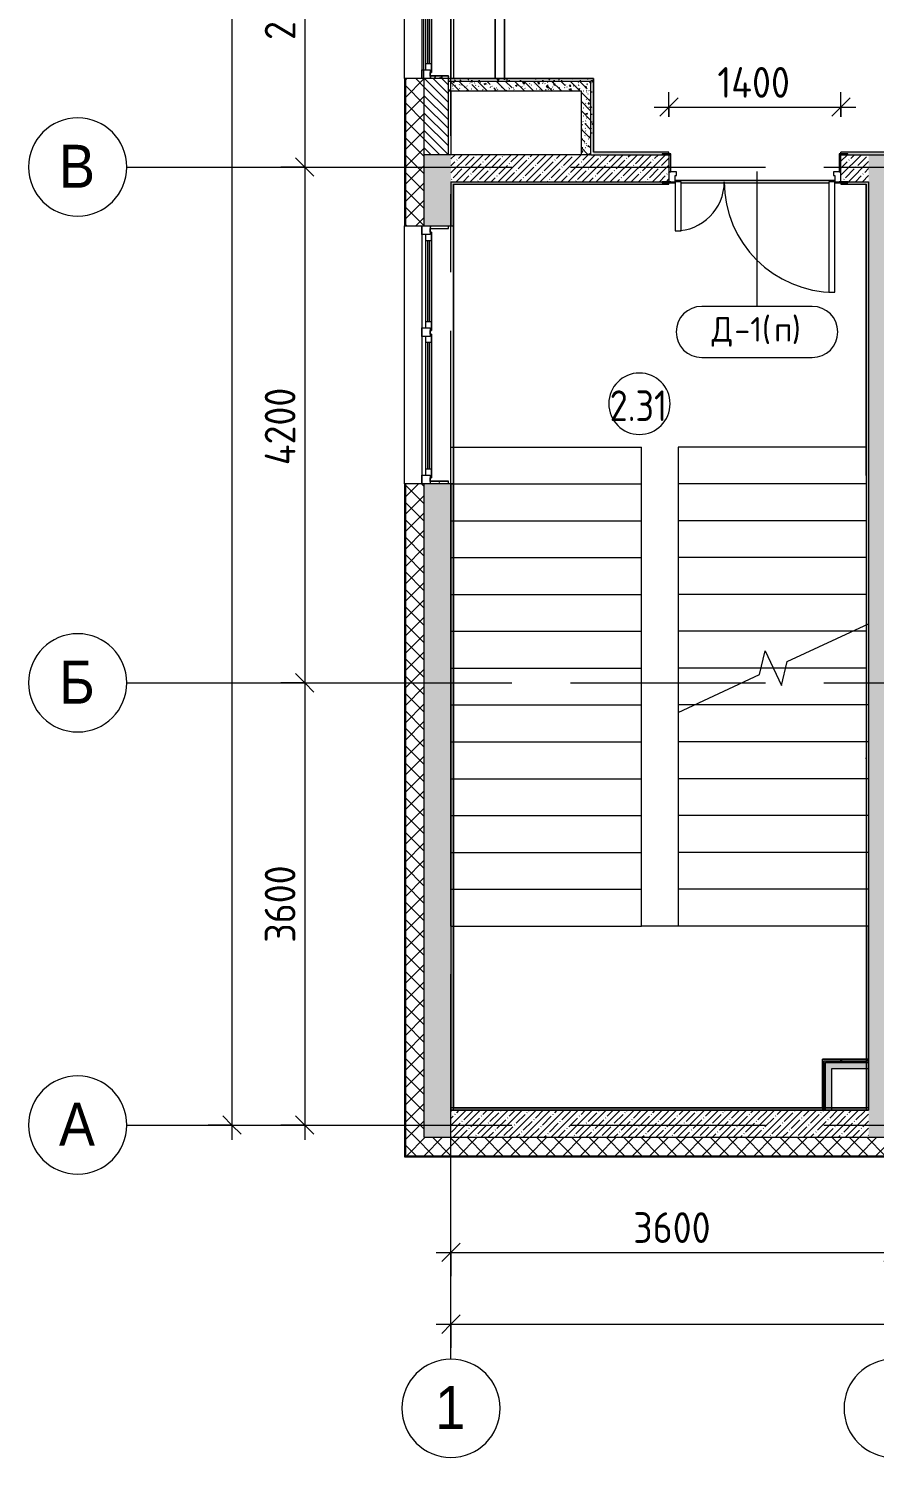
# Model space of a CAD drawing. Header units: millimetres. Extents: x -3456 to 185767, y -8553 to 29000.
# Drawn here: x -3328 to 3557, y -2706 to 8927 of the extents above; entities that cross this region are included whole.
import ezdxf

# ---------------------------------------------------------------- set-up
doc = ezdxf.new("R2010")
doc.units = ezdxf.units.MM
doc.linetypes.add('Осевая', pattern=[3175, 635, -476.25, 1587.5, -476.25])
for name, color, linetype, lineweight in [('A-ANNO-DIMS', 7, 'Continuous', 9), ('A-ANNO-DIMS-100', 7, 'Continuous', 9), ('A-AREA-IDEN', 7, 'Continuous', 9), ('A-DOOR-IDEN', 7, 'Continuous', 9), ('A-GLAZ', 7, 'Continuous', 9), ('A-GLAZ-1', 7, 'Continuous', 13), ('A-WALL', 7, 'Continuous', 9), ('I-WALL', 7, 'Continuous', 9), ('S-STRS-1', 7, 'Continuous', 9), ('S-STRS-MBND', 7, 'Continuous', 9), ('Ограждение', 7, 'Continuous', 9), ('Оси', 7, 'Continuous', 9), ('Оси-1', 7, 'Continuous', 20), ('Оси-2', 7, 'Осевая', 9), ('Поручни', 7, 'Continuous', 9)]:
    doc.layers.add(name, color=color, linetype=linetype, lineweight=lineweight)
for name, color, linetype, lineweight, true_color in [('A-DOOR-1', 1, 'Continuous', 9, 0xff0000), ('A-DOOR-2', 1, 'Continuous', 13, 0xff0000), ('A-DOOR-FRAM-1', 1, 'Continuous', 13, 0xff0000), ('A-WALL-1', 7, 'Continuous', 9, 0x3c3c3c), ('A-WALL-FNSH-1', 7, 'Continuous', 9, 0x3c3c3c)]:
    doc.layers.add(name, color=color, linetype=linetype, lineweight=lineweight, true_color=true_color)
doc.styles.add('Arial', font='arial.ttf', dxfattribs={"width": 0.9, "height": 350})
doc.styles.add('GOST Common', font='GOST_Common.ttf', dxfattribs={"height": 200})
doc.styles.add('GOST Common_1', font='GOST_Common.ttf', dxfattribs={"width": 0.9, "height": 250})
doc.styles.add('ISOCPEUR', font='isocpeur.ttf', dxfattribs={"width": 0.9, "height": 250})
doc.dimstyles.new('ISO-2_5_0_9К_БОЛЬШОЙ', dxfattribs={"dimscale": 304.8, "dimtxt": 248.995294, "dimasz": 0.492126, "dimexe": 0.393701, "dimexo": 0.984252, "dimgap": 0, "dimtad": 1, "dimdec": 0, "dimrnd": 10, "dimzin": 0, "dimdsep": 46, "dimtxsty": 'ISOCPEUR', "dimblk1": 'OBLIQUE', "dimblk2": 'OBLIQUE', "dimsah": 1, "dimcen": 0.09, "dimdle": 0.393701, "dimazin": 0, "dimtfac": 1, "dimtdec": 4, "dimtix": 1, "dimtmove": 0, "dimatfit": 3, "dimfxl": 1, "dimtvp": 1, "dimtolj": 1, "dimtzin": 0, "dimarcsym": 2})
doc.dimstyles.new('ISO-2_5_0_9К_БОЛЬШОЙ_1', dxfattribs={"dimscale": 304.8, "dimtxt": 248.995294, "dimasz": 0.492126, "dimexe": 0.393701, "dimexo": 0.984252, "dimgap": 0, "dimtad": 1, "dimdec": 0, "dimrnd": 10, "dimzin": 0, "dimdsep": 46, "dimtxsty": 'ISOCPEUR', "dimblk1": 'OBLIQUE', "dimblk2": 'OBLIQUE', "dimsah": 1, "dimcen": 0.09, "dimdle": 0.393701, "dimazin": 0, "dimtfac": 1, "dimtdec": 4, "dimtix": 1, "dimtmove": 2, "dimatfit": 3, "dimfxl": 1, "dimtvp": 1, "dimtolj": 1, "dimtzin": 0, "dimarcsym": 2})
pattern_1 = [(45, (0, 0), (-70.71068, 70.71068), []), (135, (0, 0), (-70.71068, -70.71068), [])]
pattern_2 = [(45, (0, 0), (-57.0246, 57.0246), []), (45, (57.025, 0), (-57.0246, 57.0246), [100.806, -20.161, 3.353, -16.808])]
pattern_3 = [(135, (0, 0), (-75.4342, -75.4342), [106.68, -17.78, 3.556, -17.78]), (135, (0, 75.39), (-75.4342, -75.4342), []), (50, (0, 0), (127.5292, -11.1576), [13.335, -146.685]), (355, (0, 0), (-24.6697, 133.74), [10.668, -117.348]), (100.451, (10.63, -0.93), (102.8597, 122.5818), [11.333, -124.663]), (46.184, (0, 35.56), (189.7552, -29.4304), [20.002, -220.027]), (96.636, (15.81, 33.1), (166.182, 173.1996), [17, -186.995]), (351.184, (0, 35.56), (166.184, 173.1976), [16.002, -176.022]), (21, (17.78, 26.67), (106.1303, -71.586), [13.335, -146.685]), (326, (17.78, 26.67), (43.2619, 128.9318), [10.668, -117.348]), (71.451, (26.62, 20.7), (149.392, 57.345), [11.333, -124.663]), (37.5, (0, 0), (2.16223, 59.18836), [3.353, -112.573, 3.353, -115.773, -117.793]), (37.5, (0, 0), (2.16223, 59.18836), [-235.052, 3.353, -114.44]), (7.5, (0, 0), (46.77386, 70.12615), [3.353, -64.567, 3.353, -109.906, -44.894]), (7.5, (0, 0), (46.77386, 70.12615), [-181.178, 3.353, -41.542]), (327.5, (-39.65, 0), (94.91367, -4.0101), [3.353, -41.097, 3.353, -135.331, -184.023]), (327.5, (-39.65, 0), (94.91367, -4.0101), [-183.134, 3.353, -180.67]), (317.5, (-57.43, 0), (103.6906, 17.7988), [3.353, -54.432, 3.353, -88.748, -130.683]), (317.5, (-57.43, 0), (103.6906, 17.7988), [-149.885, 3.353, -127.33])]
pattern_4 = [(0, (0, 0), (121.92, 30.48), [10.058, -81.382, 10.058, -81.382, -487.68]), (0, (0, 0), (121.92, 30.48), [-182.88, 10.058, -172.822, 10.058, -81.382, -213.36]), (0, (0, 0), (121.92, 30.48), [-457.2, 10.058, -50.902, 10.058, -142.342]), (120, (45.72, 15.24), (-87.356454, 90.345817), [10.058, -81.382, 10.058, -81.382, -487.68]), (120, (45.72, 15.24), (-87.356454, 90.345817), [-182.88, 10.058, -172.822, 10.058, -81.382, -213.36]), (120, (45.72, 15.24), (-87.356454, 90.345817), [-457.2, 10.058, -50.902, 10.058, -142.342]), (240, (60.96, 76.2), (-34.563546, -120.825817), [10.058, -81.382, 10.058, -81.382, -487.68]), (240, (60.96, 76.2), (-34.563546, -120.825817), [-182.88, 10.058, -172.822, 10.058, -81.382, -213.36]), (240, (60.96, 76.2), (-34.563546, -120.825817), [-457.2, 10.058, -50.902, 10.058, -142.342])]
pattern_5 = [(45, (0, 0), (-106.066, 106.066), []), (135, (0, 0), (-106.066, -106.066), [])]

# ---------------------------------------------------------------- blocks, each defined once
blk = doc.blocks.new('110_Дверь_СКБ_2Ст - Д-1 Лестничная клетка EIS60-24280000-План заполнения и маркировки дверных проемов 2 этажа в осях 1-12')
at = {"layer": 'A-DOOR-1'}
for centre, radius, start, end in [((-637.5, 110), 900, 0, 90), ((662.5, 110), 400, 90, 180)]:
    blk.add_arc(centre, radius, start, end, dxfattribs=at)
at = {"layer": 'A-DOOR-2'}
for p, q in [((-637.5, 1010), (-637.5, 110)), ((-587.5, 1010), (-637.5, 1010)), ((-587.5, 110), (-587.5, 1010)), ((662.5, 510), (612.5, 510)), ((612.5, 510), (612.5, 110)), ((662.5, 110), (662.5, 510)), ((-637.5, 110), (-587.5, 110)), ((612.5, 110), (662.5, 110))]:
    blk.add_line(p, q, dxfattribs=at)
at = {"layer": 'A-DOOR-FRAM-1'}
for p, q in [((-672.5, 118), (-742.5, 118)), ((-742.5, 118), (-742.5, 110)), ((-672.5, 110), (-672.5, 118)), ((767.5, 118), (697.5, 118)), ((697.5, 118), (697.5, 110)), ((767.5, 110), (767.5, 118)), ((-742.5, 110), (-672.5, 110)), ((-637.5, 110), (-687.5, 110)), ((-687.5, 110), (-687.5, 30)), ((-687.5, 30), (-627.5, 30)), ((-672.5, 30), (-687.5, 30)), ((-687.5, 30), (-687.5, -110)), ((-672.5, -110), (-672.5, 30)), ((-637.5, 60), (-637.5, 110)), ((-627.5, 60), (-637.5, 60)), ((-627.5, 30), (-627.5, 60)), ((662.5, 60), (652.5, 60)), ((652.5, 60), (652.5, 30)), ((652.5, 30), (712.5, 30)), ((662.5, 110), (662.5, 60)), ((712.5, 110), (662.5, 110)), ((697.5, 110), (767.5, 110)), ((712.5, 30), (697.5, 30)), ((697.5, 30), (697.5, -110)), ((712.5, 30), (712.5, 110)), ((712.5, -110), (712.5, 30)), ((-672.5, -110), (-742.5, -110)), ((-742.5, -110), (-742.5, -118)), ((-687.5, -110), (-672.5, -110)), ((-672.5, -118), (-672.5, -110)), ((697.5, -110), (712.5, -110)), ((767.5, -110), (697.5, -110)), ((697.5, -110), (697.5, -118)), ((767.5, -118), (767.5, -110)), ((-742.5, -118), (-672.5, -118)), ((697.5, -118), (767.5, -118))]:
    blk.add_line(p, q, dxfattribs=at)
blk = doc.blocks.new('120_Окно_СКБ_2Ст - 120_Окно_СКБ_2Ст 2100х2500 _мал створка справа_-22445857-План заполнения и маркировки дверных проемов 2 этажа в осях 1-12')
at = {"layer": 'A-GLAZ'}
for p, q in [((1050, -57), (-1050, -57)), ((-930, -107), (100, -107)), ((270, -107), (930, -107)), ((-1030, -127), (-1000, -127)), ((100, -117), (-930, -117)), ((170, -127), (200, -127)), ((930, -117), (270, -117)), ((1000, -127), (1030, -127))]:
    blk.add_line(p, q, dxfattribs=at)
at = {"layer": 'A-GLAZ-1'}
for p, q in [((-1050, -127), (-1050, -57)), ((-1050, -57), (-980, -57)), ((-980, -57), (-980, -127)), ((150, -87), (-980, -87)), ((-980, -87), (-980, -127)), ((-930, -137), (-930, -87)), ((100, -137), (100, -87)), ((150, -127), (150, -57)), ((150, -57), (220, -57)), ((150, -127), (150, -87)), ((220, -57), (220, -127)), ((980, -87), (220, -87)), ((220, -87), (220, -127)), ((270, -137), (270, -87)), ((930, -137), (930, -87)), ((980, -127), (980, -57)), ((980, -57), (1050, -57)), ((980, -127), (980, -87)), ((1050, -57), (1050, -127)), ((-980, -127), (-1050, -127)), ((-980, -127), (-1000, -127)), ((-1000, -127), (-1000, -137)), ((-1000, -137), (170, -137)), ((170, -137), (-1000, -137)), ((220, -127), (150, -127)), ((170, -127), (150, -127)), ((170, -137), (170, -127)), ((220, -127), (200, -127)), ((200, -127), (200, -137)), ((200, -137), (1000, -137)), ((1000, -137), (200, -137)), ((1050, -127), (980, -127)), ((1000, -127), (980, -127)), ((1000, -137), (1000, -127))]:
    blk.add_line(p, q, dxfattribs=at)
blk = doc.blocks.new('120_Окно_СКБ_2Ст - 120_Окно_СКБ_2Ст 2100х2400 _мал створка справа_-22446225-План заполнения и маркировки дверных проемов 2 этажа в осях 1-12')
at = {"layer": 'A-GLAZ'}
for p, q in [((1050, -57), (-1050, -57)), ((-930, -107), (100, -107)), ((270, -107), (930, -107)), ((-1030, -127), (-1000, -127)), ((100, -117), (-930, -117)), ((170, -127), (200, -127)), ((930, -117), (270, -117)), ((1000, -127), (1030, -127))]:
    blk.add_line(p, q, dxfattribs=at)
at = {"layer": 'A-GLAZ-1'}
for p, q in [((-1050, -127), (-1050, -57)), ((-1050, -57), (-980, -57)), ((-980, -57), (-980, -127)), ((150, -87), (-980, -87)), ((-980, -87), (-980, -127)), ((-930, -137), (-930, -87)), ((100, -137), (100, -87)), ((150, -127), (150, -57)), ((150, -57), (220, -57)), ((150, -127), (150, -87)), ((220, -57), (220, -127)), ((980, -87), (220, -87)), ((220, -87), (220, -127)), ((270, -137), (270, -87)), ((930, -137), (930, -87)), ((980, -127), (980, -57)), ((980, -57), (1050, -57)), ((980, -127), (980, -87)), ((1050, -57), (1050, -127)), ((-980, -127), (-1050, -127)), ((-980, -127), (-1000, -127)), ((-1000, -127), (-1000, -137)), ((-1000, -137), (170, -137)), ((170, -137), (-1000, -137)), ((220, -127), (150, -127)), ((170, -127), (150, -127)), ((170, -137), (170, -127)), ((220, -127), (200, -127)), ((200, -127), (200, -137)), ((200, -137), (1000, -137)), ((1000, -137), (200, -137)), ((1050, -127), (980, -127)), ((1000, -127), (980, -127)), ((1000, -137), (1000, -127))]:
    blk.add_line(p, q, dxfattribs=at)
blk = doc.blocks.new('Ограждение - Ограждение-32873537-План заполнения и маркировки дверных проемов 2 этажа в осях 1-12')
at = {"layer": 'Ограждение'}
h = blk.add_hatch(color=256, dxfattribs=at)
h.paths.add_polyline_path([(3235, 7680), (3235, 7690), (1935, 7690), (1935, 7680), (1985, 7680), (1985, 7670), (3185, 7670), (3185, 7680)])
h.paths.add_polyline_path([(3270, 7670), (3285, 7670), (3285, 7672), (3270, 7672), (3270, 7680), (3235, 7680), (3235, 7670)])
h.paths.add_polyline_path([(1900, 7670), (1935, 7670), (1935, 7680), (1900, 7680), (1900, 7672), (1885, 7672), (1885, 7670)])
at = {"layer": 'Поручни'}
for p, q in [((3235, 7690), (1935, 7690)), ((1885, 7670), (1935, 7670)), ((1985, 7670), (3185, 7670)), ((3235, 7670), (3285, 7670))]:
    blk.add_line(p, q, dxfattribs=at)
blk = doc.blocks.new('Зашивка приборов отопления42 - Зашивка приборов отопления-33374801-План заполнения и маркировки дверных проемов 2 этажа в осях 1-12')
at = {"layer": 'A-WALL'}
for p, q in [((37472, 23439), (35392, 23439)), ((35392, 23079), (37472, 23079)), ((37472, 23079), (35392, 23079)), ((35392, 23004), (37472, 23004))]:
    blk.add_line(p, q, dxfattribs=at)
blk = doc.blocks.new('Ось сетки - D8-29747960-План заполнения и маркировки дверных проемов 2 этажа в осях 1-12')
at = {"layer": 'Оси-1'}
for start, end in [(360, 180), (180, 360)]:
    blk.add_arc((0, 0), 4, start, end, dxfattribs=at)
blk = doc.blocks.new('DIMBLOCK1-План заполнения и маркировки дверных проемов 2 этажа в осях 1-12')
at = {"layer": 'A-ANNO-DIMS-100'}
for p, q in [((110, -1231), (110, -917)), ((3710, -1231), (3710, -917)), ((-10, -1037), (3710, -1037)), ((110, -1037), (110, -1231)), ((3710, -1037), (3710, -1231))]:
    blk.add_line(p, q, dxfattribs=at)
at = {"layer": 'A-ANNO-DIMS-100', "lineweight": 20}
for p, q in [((110, -1037), (35, -1112)), ((110, -1037), (185, -962)), ((3710, -1037), (3635, -1112)), ((3710, -1037), (3785, -962))]:
    blk.add_line(p, q, dxfattribs=at)
at = {"layer": 'A-ANNO-DIMS-100', "color": 0, "insert": (1594, -710), "char_height": 250, "width": 758.48, "attachment_point": 1, "line_spacing_factor": 1.149209, "style": 'ISOCPEUR'}
blk.add_mtext('3600', dxfattribs=at)
blk = doc.blocks.new('_Oblique')
at = {"color": 0, "linetype": 'ByBlock', "lineweight": -2}
blk.add_line((-0.5, -0.5), (0.5, 0.5), dxfattribs=at)
blk = doc.blocks.new('DIMBLOCK21-План заполнения и маркировки дверных проемов 2 этажа в осях 1-12')
at = {"layer": 'A-ANNO-DIMS-100'}
for p, q in [((-600, 10500), (-1200, 10500)), ((-1080, 10500), (-1080, 7800)), ((-1080, 10500), (-600, 10500)), ((-1274, 7800), (-960, 7800)), ((-1080, 7800), (-1274, 7800))]:
    blk.add_line(p, q, dxfattribs=at)
at = {"layer": 'A-ANNO-DIMS-100', "lineweight": 20}
for p, q in [((-1080, 10500), (-1155, 10575)), ((-1080, 10500), (-1005, 10425)), ((-1080, 7800), (-1155, 7875)), ((-1080, 7800), (-1005, 7725))]:
    blk.add_line(p, q, dxfattribs=at)
at = {"layer": 'A-ANNO-DIMS-100', "color": 0, "insert": (-1406, 8834), "char_height": 250, "width": 758.48, "attachment_point": 1, "rotation": 90, "line_spacing_factor": 1.149209, "style": 'ISOCPEUR'}
blk.add_mtext('2700', dxfattribs=at)
blk = doc.blocks.new('DIMBLOCK22-План заполнения и маркировки дверных проемов 2 этажа в осях 1-12')
at = {"layer": 'A-ANNO-DIMS-100'}
for p, q in [((-1274, 7800), (-960, 7800)), ((-1080, 7800), (-1274, 7800)), ((-1080, 7800), (-1080, 3600)), ((-1274, 3600), (-960, 3600)), ((-1080, 3600), (-1274, 3600))]:
    blk.add_line(p, q, dxfattribs=at)
at = {"layer": 'A-ANNO-DIMS-100', "lineweight": 20}
for p, q in [((-1080, 7800), (-1155, 7875)), ((-1080, 7800), (-1005, 7725)), ((-1080, 3600), (-1155, 3675)), ((-1080, 3600), (-1005, 3525))]:
    blk.add_line(p, q, dxfattribs=at)
at = {"layer": 'A-ANNO-DIMS-100', "color": 0, "insert": (-1406, 5372), "char_height": 250, "width": 787.21, "attachment_point": 1, "rotation": 90, "line_spacing_factor": 1.149209, "style": 'ISOCPEUR'}
blk.add_mtext('4200', dxfattribs=at)
blk = doc.blocks.new('DIMBLOCK23-План заполнения и маркировки дверных проемов 2 этажа в осях 1-12')
at = {"layer": 'A-ANNO-DIMS-100', "lineweight": 20}
for p, q in [((-1080, 3600), (-1155, 3675)), ((-1080, 3600), (-1005, 3525)), ((-1080, 0), (-1155, 75)), ((-1080, 0), (-1005, -75))]:
    blk.add_line(p, q, dxfattribs=at)
at = {"layer": 'A-ANNO-DIMS-100'}
for p, q in [((-1274, 3600), (-960, 3600)), ((-1080, 3600), (-1274, 3600)), ((-1080, 3600), (-1080, -120)), ((-1274, 0), (-960, 0)), ((-1080, 0), (-1274, 0))]:
    blk.add_line(p, q, dxfattribs=at)
at = {"layer": 'A-ANNO-DIMS-100', "color": 0, "insert": (-1406, 1484), "char_height": 250, "width": 758.48, "attachment_point": 1, "rotation": 90, "line_spacing_factor": 1.149209, "style": 'ISOCPEUR'}
blk.add_mtext('3600', dxfattribs=at)
blk = doc.blocks.new('DIMBLOCK24-План заполнения и маркировки дверных проемов 2 этажа в осях 1-12')
at = {"layer": 'A-ANNO-DIMS-100'}
for p, q in [((-1673, 27120), (-1673, -120)), ((-1867, 27000), (-1553, 27000)), ((-1673, 27000), (-1867, 27000)), ((-1867, 0), (-1553, 0)), ((-1673, 0), (-1867, 0))]:
    blk.add_line(p, q, dxfattribs=at)
at = {"layer": 'A-ANNO-DIMS-100', "lineweight": 20}
for p, q in [((-1673, 27000), (-1748, 27075)), ((-1673, 27000), (-1598, 26925)), ((-1673, 0), (-1748, 75)), ((-1673, 0), (-1598, -75))]:
    blk.add_line(p, q, dxfattribs=at)
at = {"layer": 'A-ANNO-DIMS-100', "color": 0, "insert": (-1999, 13572), "char_height": 250, "width": 948.1, "attachment_point": 1, "rotation": 90, "line_spacing_factor": 1.149209, "style": 'ISOCPEUR'}
blk.add_mtext('27000', dxfattribs=at)
blk = doc.blocks.new('DIMBLOCK25-План заполнения и маркировки дверных проемов 2 этажа в осях 1-12')
at = {"layer": 'A-ANNO-DIMS-100'}
for p, q in [((110, -1815), (110, -1501)), ((38310, -1815), (38310, -1501)), ((-10, -1621), (38430, -1621)), ((110, -1621), (110, -1815)), ((38310, -1621), (38310, -1815))]:
    blk.add_line(p, q, dxfattribs=at)
at = {"layer": 'A-ANNO-DIMS-100', "lineweight": 20}
for p, q in [((110, -1621), (35, -1696)), ((110, -1621), (185, -1546)), ((38310, -1621), (38235, -1696)), ((38310, -1621), (38385, -1546))]:
    blk.add_line(p, q, dxfattribs=at)
at = {"layer": 'A-ANNO-DIMS-100', "color": 0, "insert": (18815, -1295), "char_height": 250, "width": 948.1, "attachment_point": 1, "line_spacing_factor": 1.149209, "style": 'ISOCPEUR'}
blk.add_mtext('38200', dxfattribs=at)
blk = doc.blocks.new('М_двери - Типоразмер_рамка-25223575-План заполнения и маркировки дверных проемов 2 этажа в осях 1-12')
at = {"layer": 'A-DOOR-IDEN'}
for p, q in [((4.5, 2.08), (-4.5, 2.08)), ((-4.5, -2.08), (4.5, -2.08))]:
    blk.add_line(p, q, dxfattribs=at)
for centre, start, end in [((-4.5, 0), 90, 270), ((4.5, 0), 270, 90)]:
    blk.add_arc(centre, 2.08, start, end, dxfattribs=at)
blk = doc.blocks.new('DIMBLOCK26-План заполнения и маркировки дверных проемов 2 этажа в осях 1-12')
at = {"layer": 'A-ANNO-DIMS-100'}
for p, q in [((1885, 8208), (1885, 8408)), ((3285, 8208), (3285, 8408)), ((1765, 8288), (3405, 8288)), ((1885, 8288), (1885, 8208)), ((3285, 8288), (3285, 8208))]:
    blk.add_line(p, q, dxfattribs=at)
at = {"layer": 'A-ANNO-DIMS-100', "lineweight": 20}
for p, q in [((1885, 8288), (1810, 8213)), ((1885, 8288), (1960, 8363)), ((3285, 8288), (3210, 8213)), ((3285, 8288), (3360, 8363))]:
    blk.add_line(p, q, dxfattribs=at)
at = {"layer": 'A-ANNO-DIMS-100', "color": 0, "insert": (2279, 8614), "char_height": 250, "width": 735.49, "attachment_point": 1, "line_spacing_factor": 1.149209, "style": 'ISOCPEUR'}
blk.add_mtext('1400', dxfattribs=at)
blk = doc.blocks.new('Марка_Помещения - Номер-25198446-План заполнения и маркировки дверных проемов 2 этажа в осях 1-12')
at = {"layer": 'A-AREA-IDEN'}
for start, end in [(360, 180), (180, 360)]:
    blk.add_arc((0, 0), 2.5, start, end, dxfattribs=at)

msp = doc.modelspace()

# ---------------------------------------------------------------- hatches: boundary and pattern name
at = {"layer": 'A-WALL'}
h = msp.add_hatch(dxfattribs=at)
h.set_pattern_fill('FP_14', color=256, style=0, pattern_type=2)
h.set_pattern_definition(pattern_1)
h.paths.add_polyline_path([(-110, -100), (-110, 5220), (-260, 5220), (-260, -100)])
h.paths.add_polyline_path([(-260, 7320), (-110, 7320), (-110, 8520), (-260, 8520), (-260, 7511.3)])
h.paths.add_polyline_path([(-260, 10620), (-110, 10620), (-110, 11520), (-260, 11520), (-260, 10650.5)])
h.paths.add_polyline_path([(-110, 13120), (-110, 15350), (-260, 15350), (-260, 13120)])
h = msp.add_hatch(dxfattribs=at)
h.set_pattern_fill('FP_18', color=256, style=0, pattern_type=2)
h.set_pattern_definition([(135, (0, 0), (-35.35534, -35.35534), [])])
h.paths.add_polyline_path([(90, 7900), (90, 8520), (-110, 8520), (-110, 7900)])
h.paths.add_polyline_path([(-110, 10620), (90, 10620), (90, 10900), (-110, 10900), (-110, 10650.5)])
h.paths.add_polyline_path([(-52.9, 11400), (90, 11400), (90, 11520), (-110, 11520), (-110, 11400)])
h.paths.add_polyline_path([(90, 13120), (90, 14700), (-110, 14700), (-110, 13120)])
h = msp.add_hatch(dxfattribs=at)
h.set_pattern_fill('FP_14', color=256, style=0, pattern_type=2)
h.set_pattern_definition(pattern_1)
h.paths.add_polyline_path([(33610, -250), (33870, -250), (33870, -100), (33010, -100), (33010, -250)])
h.paths.add_polyline_path([(38607.7, -250), (38607.7, -100), (37990, -100), (37990, -250), (38540, -250)])
h.paths.add_polyline_path([(34770, -250), (35890, -250), (35890, -100), (34770, -100)])
h.paths.add_polyline_path([(26160, -250), (26409.7, -250), (26409.7, -100), (24810, -100), (24810, -250), (25611, -250)])
h.paths.add_polyline_path([(21610, -250), (22710, -250), (22710, -100), (21610, -100)])
h.paths.add_polyline_path([(18160, -250), (18810, -250), (18810, -100), (18160, -100)])
h.paths.add_polyline_path([(11660, -250), (13010, -250), (13010, -100), (11660, -100)])
h.paths.add_polyline_path([(16110, -250), (17260, -250), (17260, -100), (16110, -100)])
h.paths.add_polyline_path([(29809.7, -250), (30910, -250), (30910, -100), (29209.7, -100), (29209.7, -250), (29627.3, -250)])
h.paths.add_polyline_path([(6868.2, -250), (8560, -250), (8560, -100), (4630, -100), (4630, -250)])
h.paths.add_polyline_path([(-260, -250), (3730, -250), (3730, -100), (-260, -100)])
at = {"layer": 'I-WALL'}
h = msp.add_hatch(dxfattribs=at)
h.set_pattern_fill('FP_89', color=256, style=0, pattern_type=2)
h.set_pattern_definition(pattern_4)
h.paths.add_polyline_path([(-58, 8520), (90, 8520), (90, 8540), (-58, 8540)])
h = msp.add_hatch(dxfattribs=at)
h.set_pattern_fill('FP_89', color=256, style=0, pattern_type=2)
h.set_pattern_definition(pattern_4)
h.paths.add_polyline_path([(90, 8500), (130, 8500), (130, 8520), (90, 8520)])
h = msp.add_hatch(dxfattribs=at)
h.set_pattern_fill('FP_42', color=256, style=0, pattern_type=2)
h.set_pattern_definition(pattern_3)
h.paths.add_polyline_path([(1250, 8420), (1250, 8500), (90, 8500), (90, 8420), (1170, 8420)])
h = msp.add_hatch(dxfattribs=at)
h.set_pattern_fill('FP_89', color=256, style=0, pattern_type=2)
h.set_pattern_definition(pattern_4)
h.paths.add_polyline_path([(1270, 8500), (1270, 8520), (130, 8520), (130, 8500), (1250, 8500)])
h = msp.add_hatch(dxfattribs=at)
h.set_pattern_fill('FP_89', color=256, style=0, pattern_type=2)
h.set_pattern_definition(pattern_4)
h.paths.add_polyline_path([(1270, 7900), (1270, 8500), (1250, 8500), (1250, 7900)])
h = msp.add_hatch(dxfattribs=at)
h.set_pattern_fill('FP_42', color=256, style=0, pattern_type=2)
h.set_pattern_definition(pattern_3)
h.paths.add_polyline_path([(1170, 7900), (1250, 7900), (1250, 8420), (1170, 8420)])
h = msp.add_hatch(dxfattribs=at)
h.set_pattern_fill('FP_89', color=256, style=0, pattern_type=2)
h.set_pattern_definition(pattern_4)
h.paths.add_polyline_path([(18560, 7900), (20010, 7900), (20010, 7920), (14999.9, 7920), (14999.9, 7900), (17578.4, 7900)])
h.paths.add_polyline_path([(12223.3, 7900), (13559.9, 7900), (13559.9, 7920), (11520, 7920), (11520, 7900), (12160, 7900)])
h.paths.add_polyline_path([(6530, 7900), (10621, 7900), (10621, 7920), (6530, 7920)])
h.paths.add_polyline_path([(4030, 7900), (4030, 7920), (3285, 7920), (3285, 7908), (3340, 7908), (3340, 7900), (3730, 7900)])
h.paths.add_polyline_path([(1513.1, 7900), (1830, 7900), (1830, 7908), (1885, 7908), (1885, 7920), (1270, 7920), (1270, 7900)])
h = msp.add_hatch(dxfattribs=at)
h.set_pattern_fill('FP_17', color=256, style=0, pattern_type=2)
h.set_pattern_definition(pattern_2)
h.paths.add_polyline_path([(-110, -100), (110, -100), (110, 5220), (-110, 5220), (-110, 4372.1)])
h.paths.add_polyline_path([(110, 7320), (110, 7900), (-110, 7900), (-110, 7320)])
h = msp.add_hatch(dxfattribs=at)
h.set_pattern_fill('FP_17', color=256, style=0, pattern_type=2)
h.set_pattern_definition(pattern_2)
h.paths.add_polyline_path([(3340, 7680), (3510, 7680), (3510, 7900), (3285, 7900), (3285, 7680)])
h.paths.add_polyline_path([(1885, 7680), (1885, 7900), (110, 7900), (110, 7680), (1830, 7680)])
h = msp.add_hatch(dxfattribs=at)
h.set_pattern_fill('FP_17', color=256, style=0, pattern_type=2)
h.set_pattern_definition(pattern_2)
h.paths.add_polyline_path([(3521.3, -100), (3730, -100), (3730, 7900), (3510, 7900), (3510, -100)])
h = msp.add_hatch(dxfattribs=at)
h.set_pattern_fill('FP_89', color=256, style=0, pattern_type=2)
h.set_pattern_definition(pattern_4)
h.paths.add_polyline_path([(3490, 7660), (3510, 7660), (3510, 7680), (3340, 7680), (3340, 7672), (3285, 7672), (3285, 7660), (3357.5, 7660)])
h.paths.add_polyline_path([(130, 7660), (1885, 7660), (1885, 7672), (1830, 7672), (1830, 7680), (110, 7680), (110, 7660)])
h = msp.add_hatch(dxfattribs=at)
h.set_pattern_fill('FP_89', color=256, style=0, pattern_type=2)
h.set_pattern_definition(pattern_4)
h.paths.add_polyline_path([(130, 120), (130, 5220), (110, 5220), (110, 120)])
h.paths.add_polyline_path([(130, 7320), (130, 7660), (110, 7660), (110, 7320)])
h = msp.add_hatch(dxfattribs=at)
h.set_pattern_fill('FP_89', color=256, style=0, pattern_type=2)
h.set_pattern_definition(pattern_4)
h.paths.add_polyline_path([(3490, 120), (3510, 120), (3510, 7660), (3490, 7659), (3490, 140)])
h = msp.add_hatch(dxfattribs=at)
h.set_pattern_fill('FP_89', color=256, style=0, pattern_type=2)
h.set_pattern_definition(pattern_4)
h.paths.add_polyline_path([(-58, 7300), (90, 7300), (90, 7320), (-58, 7320)])
h = msp.add_hatch(dxfattribs=at)
h.set_pattern_fill('FP_89', color=256, style=0, pattern_type=2)
h.set_pattern_definition(pattern_4)
h.paths.add_polyline_path([(-58, 5220), (90, 5220), (90, 5240), (-58, 5240)])
h = msp.add_hatch(dxfattribs=at)
h.set_pattern_fill('FP_90', color=256, style=0, pattern_type=2)
h.set_pattern_definition(pattern_5)
h.paths.add_polyline_path([(3135, 522.5), (3510, 522.5), (3510, 535), (3135, 535)])
h = msp.add_hatch(dxfattribs=at)
h.set_pattern_fill('FP_90', color=256, style=0, pattern_type=2)
h.set_pattern_definition(pattern_5)
h.paths.add_polyline_path([(3147.5, 120), (3147.5, 522.5), (3135, 522.5), (3135, 120)])
h = msp.add_hatch(dxfattribs=at)
h.set_pattern_fill('FP_90', color=256, style=0, pattern_type=2)
h.set_pattern_definition(pattern_5)
h.paths.add_polyline_path([(3160, 510), (3510, 510), (3510, 522.5), (3147.5, 522.5), (3147.5, 510)])
h = msp.add_hatch(dxfattribs=at)
h.set_pattern_fill('FP_90', color=256, style=0, pattern_type=2)
h.set_pattern_definition(pattern_5)
h.paths.add_polyline_path([(3147.5, 120), (3160, 120), (3160, 510), (3147.5, 510), (3147.5, 186.4)])
for points in [[(3210, 460), (3510, 460), (3510, 510), (3160, 510), (3160, 460)], [(3160, 120), (3210, 120), (3210, 460), (3160, 460), (3160, 186.4)]]:
    msp.add_hatch(color=256, dxfattribs=at).paths.add_polyline_path(points)
h = msp.add_hatch(dxfattribs=at)
h.set_pattern_fill('FP_89', color=256, style=0, pattern_type=2)
h.set_pattern_definition(pattern_4)
h.paths.add_polyline_path([(3490, 120), (3510, 120), (3510, 140), (110, 140), (110, 120), (2851.9, 120)])
h = msp.add_hatch(dxfattribs=at)
h.set_pattern_fill('FP_17', color=256, style=0, pattern_type=2)
h.set_pattern_definition(pattern_2)
h.paths.add_polyline_path([(110, -100), (3510, -100), (3510, 120), (110, 120)])

# ---------------------------------------------------------------- linework, layer by layer
at = {"layer": 'A-DOOR-IDEN'}
msp.add_line((2601.4, 7764.4), (2601.4, 6665.2), dxfattribs=at)
at = {"layer": 'A-WALL'}
for p, q in [((-268, 8520), (-268, 10620)), ((-263, 8520), (-263, 7320)), ((-260, 8520), (-260, 7320)), ((-110, 8520), (-110, 7320)), ((90, 8500), (1250, 8500)), ((1270, 8520), (1270, 7920)), ((110, 7900), (-110, 7900)), ((1250, 7900), (1830, 7900)), ((3340, 7900), (3510, 7900)), ((110, 7680), (1830, 7680)), ((110, 7680), (110, 7320)), ((3340, 7680), (3510, 7680)), ((3510, 7680), (3510, 120)), ((130, 7660), (1885, 7660)), ((130, 7320), (130, 7660)), ((130, 7659), (130, 7320)), ((131, 7659), (130, 7659)), ((3285, 7660), (3490, 7660)), ((3490, 7659), (3489, 7659)), ((-268, 5220), (-268, 7320)), ((-263, 5220), (-263, -253)), ((-260, 5220), (-260, -250)), ((-110, 5220), (-110, -100)), ((110, 5220), (110, 120)), ((3147.5, 522.5), (3510, 522.5)), ((3147.5, 120), (3147.5, 522.5)), ((3160, 120), (3160, 510)), ((3484.5, 510), (3510, 510)), ((2881, 140), (110, 140)), ((3510, 120), (110, 120)), ((110, 120), (3510, 120)), ((131, 141), (131, 140)), ((131, 140), (3135, 140)), ((3510, 120), (3510, 120)), ((-263, -253), (3730, -253)), ((-260, -250), (3730, -250))]:
    msp.add_line(p, q, dxfattribs=at)
at = {"layer": 'A-WALL-1'}
for p, q in [((130, 8520), (-260, 8520)), ((90, 8540), (-58, 8540)), ((-58, 8540), (-58, 8520)), ((90, 7900), (90, 8540)), ((546.5, 8520), (545.5, 8520)), ((1250, 7900), (1250, 8500)), ((90, 8420), (1170, 8420)), ((1170, 8420), (1170, 7900)), ((1885, 7920), (1270, 7920)), ((1885, 7908), (1885, 7920)), ((4030, 7920), (3285, 7920)), ((3285, 7908), (3285, 7920)), ((1250, 7900), (110, 7900)), ((3510, 7900), (4030, 7900)), ((1885, 7660), (1885, 7672)), ((3285, 7672), (3285, 7660)), ((3490, 7660), (3490, 120)), ((-260, 7320), (130, 7320)), ((-58, 7320), (-58, 7300)), ((-58, 7300), (90, 7300)), ((90, 7300), (90, 7320)), ((90, 5240), (-58, 5240)), ((-58, 5240), (-58, 5220)), ((90, 5220), (90, 5240)), ((130, 5220), (-260, 5220)), ((130, 120), (130, 5220)), ((3510, 535), (3490, 535)), ((3210, 460), (3510, 460)), ((3210, 120), (3210, 460)), ((3135, 140), (3135, 120)), ((3510, 140), (3490, 140)), ((-110, -100), (3730, -100))]:
    msp.add_line(p, q, dxfattribs=at)
at = {"layer": 'A-WALL-FNSH-1'}
for p, q in [((-260, 8520), (-268, 8520)), ((-268, 8520), (-268, 7320)), ((90, 8541), (-58, 8541)), ((-58, 8541), (-58, 8540)), ((90, 8540), (90, 8541)), ((1271, 8521), (90, 8521)), ((90, 8520), (545.5, 8520)), ((545.5, 8520), (545.5, 8510)), ((545.5, 8510), (546.5, 8510)), ((546.5, 8510), (546.5, 8520)), ((546.5, 8520), (1270, 8520)), ((1271, 7921), (1271, 8521)), ((1885, 7921), (1271, 7921)), ((1885, 7920), (1885, 7921)), ((4030, 7921), (3285, 7921)), ((3285, 7921), (3285, 7920)), ((131, 7659), (1885, 7659)), ((1885, 7659), (1885, 7660)), ((3285, 7660), (3285, 7659)), ((3285, 7659), (3489, 7659)), ((-268, 7320), (-260, 7320)), ((-58, 7300), (-58, 7299)), ((-58, 7299), (90, 7299)), ((90, 7299), (90, 7300)), ((130, 7320), (131, 7320)), ((90, 5241), (-58, 5241)), ((-58, 5241), (-58, 5240)), ((90, 5240), (90, 5241)), ((3490, 5287), (3489, 5287)), ((3489, 5287), (3489, 2990)), ((3489, 5284.7), (3490, 5284.7)), ((-260, 5220), (-268, 5220)), ((-268, 5220), (-268, -258)), ((130, 5220), (130, 140)), ((131, 5220), (130, 5220)), ((131, 141), (131, 3689.6)), ((3489, 2990), (3490, 2990)), ((3490, 2981.2), (3489, 2981.2)), ((3489, 2981.2), (3489, 535)), ((3134, 536), (3134, 140)), ((3490, 536), (3134, 536)), ((3135, 140), (3135, 535)), ((3135, 535), (3490, 535)), ((3484.5, 511), (3160, 511)), ((3160, 511), (3160, 510)), ((3160, 510), (3484.5, 510)), ((3484.5, 510), (3484.5, 511)), ((3135, 141), (131, 141)), ((2881, 141), (2881, 140)), ((3490, 141), (2881, 141)), ((2881, 140), (3490, 140)), ((-268, -258), (3730, -258))]:
    msp.add_line(p, q, dxfattribs=at)
at = {"layer": 'I-WALL'}
for p, q in [((-110, 8520), (-110, 10620)), ((110, 10600), (110, 8520)), ((130, 10600), (130, 8520)), ((545.5, 8520), (545.5, 10600)), ((546.5, 10620), (546.5, 8520)), ((110, 8420), (110, 7900)), ((131, 7659), (131, 3689.6)), ((3489, 5287), (3489, 7659)), ((130, 7320), (130, 5220)), ((130, 5220), (130, 7320)), ((3489, 6020), (3490, 6020)), ((131, 5281.3), (130, 5281.3)), ((3489, 2981.2), (3489, 2990))]:
    msp.add_line(p, q, dxfattribs=at)
at = {"layer": 'S-STRS-1'}
for p, q in [((130, 5520), (1660, 5520)), ((1660, 5220), (1660, 5520)), ((3490, 5520), (1960, 5520)), ((1960, 5520), (1960, 5220)), ((3490, 5520), (1960, 5520)), ((130, 5220), (1660, 5220)), ((130, 5220), (1660, 5220)), ((1660, 4920), (1660, 5220)), ((1960, 5220), (1960, 4920)), ((3490, 5220), (1960, 5220)), ((3490, 5220), (1960, 5220)), ((130, 4920), (1660, 4920)), ((130, 4920), (1660, 4920)), ((1660, 4620), (1660, 4920)), ((1960, 4920), (1960, 4620)), ((3490, 4920), (1960, 4920)), ((3490, 4920), (1960, 4920)), ((130, 4620), (1660, 4620)), ((130, 4620), (1660, 4620)), ((1660, 4320), (1660, 4620)), ((1960, 4620), (1960, 4320)), ((3490, 4620), (1960, 4620)), ((3490, 4620), (1960, 4620)), ((130, 4320), (1660, 4320)), ((130, 4320), (1660, 4320)), ((1660, 4020), (1660, 4320)), ((1960, 4320), (1960, 4020)), ((3490, 4320), (1960, 4320)), ((3490, 4320), (1960, 4320)), ((130, 4020), (1660, 4020)), ((130, 4020), (1660, 4020)), ((1660, 3720), (1660, 4020)), ((1960, 4020), (1960, 3720)), ((3378.4, 4020), (1960, 4020)), ((3378.4, 4020), (1960, 4020)), ((3490, 4020), (3378.4, 4020)), ((3490, 4020), (3378.4, 4020)), ((130, 3720), (1660, 3720)), ((130, 3720), (1660, 3720)), ((1660, 3420), (1660, 3720)), ((1960, 3720), (1960, 3420)), ((2634.6, 3720), (1960, 3720)), ((2634.6, 3720), (1960, 3720)), ((2735, 3720), (2634.6, 3720)), ((2735, 3720), (2634.6, 3720)), ((2835.4, 3720), (2735, 3720)), ((2835.4, 3720), (2735, 3720)), ((3490, 3720), (2835.4, 3720)), ((3490, 3720), (2835.4, 3720)), ((130, 3420), (1660, 3420)), ((130, 3420), (1660, 3420)), ((1660, 3120), (1660, 3420)), ((1960, 3420), (1960, 3358.6)), ((2091.6, 3420), (1960, 3420)), ((2091.6, 3420), (1960, 3420)), ((3490, 3420), (2091.6, 3420)), ((3490, 3420), (2091.6, 3420)), ((1960, 3358.6), (1960, 3120)), ((130, 3120), (1660, 3120)), ((130, 3120), (1660, 3120)), ((1660, 2820), (1660, 3120)), ((1960, 3120), (1960, 2820)), ((3490, 3120), (1960, 3120)), ((3490, 3120), (1960, 3120)), ((130, 2820), (1660, 2820)), ((130, 2820), (1660, 2820)), ((1660, 2520), (1660, 2820)), ((1960, 2820), (1960, 2520)), ((3490, 2820), (1960, 2820)), ((3490, 2820), (1960, 2820)), ((130, 2520), (1660, 2520)), ((130, 2520), (1660, 2520)), ((1660, 2220), (1660, 2520)), ((1960, 2520), (1960, 2220)), ((3490, 2520), (1960, 2520)), ((3490, 2520), (1960, 2520)), ((130, 2220), (1660, 2220)), ((130, 2220), (1660, 2220)), ((1660, 1920), (1660, 2220)), ((1960, 2220), (1960, 1920)), ((3490, 2220), (1960, 2220)), ((3490, 2220), (1960, 2220)), ((130, 1920), (1660, 1920)), ((130, 1920), (1660, 1920)), ((1660, 1620), (1660, 1920)), ((1960, 1920), (1960, 1620)), ((3490, 1920), (1960, 1920)), ((3490, 1920), (1960, 1920)), ((130, 1620), (1660, 1620)), ((130, 1620), (1660, 1620)), ((1960, 1620), (1660, 1620)), ((3490, 1620), (1960, 1620)), ((3490, 1620), (1960, 1620))]:
    msp.add_line(p, q, dxfattribs=at)
at = {"layer": 'S-STRS-MBND'}
for p, q in [((110, 5520), (1660, 5520)), ((110, 1620), (110, 5520)), ((1660, 1620), (1660, 5520)), ((110, 5220), (1660, 5220)), ((110, 5220), (1660, 5220)), ((110, 4920), (1660, 4920)), ((110, 4920), (1660, 4920)), ((110, 4620), (1660, 4620)), ((110, 4620), (1660, 4620)), ((110, 4320), (1660, 4320)), ((110, 4320), (1660, 4320)), ((2848.3, 3772.8), (3510, 4081.4)), ((110, 4020), (1660, 4020)), ((110, 4020), (1660, 4020)), ((3490, 4020), (3378.4, 4020)), ((3490, 4020), (3378.4, 4020)), ((2621.7, 3667.2), (2669, 3861.6)), ((2669, 3861.6), (2801, 3578.4)), ((2801, 3578.4), (2848.3, 3772.8)), ((110, 3720), (1660, 3720)), ((110, 3720), (1660, 3720)), ((1960, 3358.6), (2621.7, 3667.2)), ((2735, 3720), (2634.6, 3720)), ((2735, 3720), (2634.6, 3720)), ((3490, 3720), (2835.4, 3720)), ((3490, 3720), (2835.4, 3720)), ((110, 3420), (1660, 3420)), ((110, 3420), (1660, 3420)), ((3510, 3420), (2091.6, 3420)), ((3510, 3420), (2091.6, 3420)), ((3510, 3420), (3510, 1620)), ((1960, 3358.6), (1960, 1620)), ((110, 3120), (1660, 3120)), ((110, 3120), (1660, 3120)), ((3510, 3120), (1960, 3120)), ((3510, 3120), (1960, 3120)), ((110, 2820), (1660, 2820)), ((110, 2820), (1660, 2820)), ((3510, 2820), (1960, 2820)), ((3510, 2820), (1960, 2820)), ((110, 2520), (1660, 2520)), ((110, 2520), (1660, 2520)), ((3510, 2520), (1960, 2520)), ((3510, 2520), (1960, 2520)), ((110, 2220), (1660, 2220)), ((110, 2220), (1660, 2220)), ((3510, 2220), (1960, 2220)), ((3510, 2220), (1960, 2220)), ((110, 1920), (1660, 1920)), ((110, 1920), (1660, 1920)), ((3510, 1920), (1960, 1920)), ((3510, 1920), (1960, 1920)), ((110, 1620), (110, 120)), ((110, 1620), (1660, 1620)), ((110, 1620), (1660, 1620)), ((1960, 1620), (1660, 1620)), ((3510, 1620), (1960, 1620)), ((3510, 1620), (1960, 1620)), ((3510, 120), (3510, 1620)), ((110, 120), (3510, 120))]:
    msp.add_line(p, q, dxfattribs=at)
at = {"layer": 'Оси'}
for p, q in [((-2528.5, 7800), (-28.5, 7800)), ((-2528.5, 3600), (-28.5, 3600)), ((110, -1906.3), (110, 593.7)), ((-2528.5, 0), (-28.5, 0))]:
    msp.add_line(p, q, dxfattribs=at)
at = {"layer": 'Оси-2'}
for p, q in [((110, 593.7), (110, 12880)), ((-28.5, 7800), (36281, 7800)), ((-28.5, 3600), (36281, 3600)), ((-28.5, 0), (36281, 0))]:
    msp.add_line(p, q, dxfattribs=at)

# ---------------------------------------------------------------- block references
at = {"layer": 'A-AREA-IDEN', "xscale": 99.99999999999993, "yscale": 99.99999999999993, "zscale": 99.99999999999993}
msp.add_blockref('Марка_Помещения - Номер-25198446-План заполнения и маркировки дверных проемов 2 этажа в осях 1-12', (1644.3, 5872.8), dxfattribs=at)
at = {"layer": 'A-DOOR-1', "rotation": 180}
msp.add_blockref('110_Дверь_СКБ_2Ст - Д-1 Лестничная клетка EIS60-24280000-План заполнения и маркировки дверных проемов 2 этажа в осях 1-12', (2597.5, 7790), dxfattribs=at)
at = {"layer": 'A-DOOR-IDEN', "xscale": 99.99999999999993, "yscale": 99.99999999999993, "zscale": 99.99999999999993}
msp.add_blockref('М_двери - Типоразмер_рамка-25223575-План заполнения и маркировки дверных проемов 2 этажа в осях 1-12', (2601.4, 6457.2), dxfattribs=at)
at = {"layer": 'A-GLAZ', "rotation": 89.99999999999993}
for name, p in [('120_Окно_СКБ_2Ст - 120_Окно_СКБ_2Ст 2100х2500 _мал створка справа_-22445857-План заполнения и маркировки дверных проемов 2 этажа в осях 1-12', (-185, 9570)), ('120_Окно_СКБ_2Ст - 120_Окно_СКБ_2Ст 2100х2400 _мал створка справа_-22446225-План заполнения и маркировки дверных проемов 2 этажа в осях 1-12', (-185, 6270))]:
    msp.add_blockref(name, p, dxfattribs=at)
at = {"layer": 'A-WALL', "rotation": 90.0000000000001}
msp.add_blockref('Зашивка приборов отопления42 - Зашивка приборов отопления-33374801-План заполнения и маркировки дверных проемов 2 этажа в осях 1-12', (23549, -26871.9), dxfattribs=at)
at = {"layer": 'Оси-1', "xscale": 99.99999999999993, "yscale": 99.99999999999993, "zscale": 99.99999999999993, "rotation": 269.9999999999994}
for p in [(-2928.5, 7800), (-2928.5, 3600), (-2928.5, 0)]:
    msp.add_blockref('Ось сетки - D8-29747960-План заполнения и маркировки дверных проемов 2 этажа в осях 1-12', p, dxfattribs=at)
at = {"layer": 'Оси-1', "xscale": 99.99999999999993, "yscale": 99.99999999999993, "zscale": 99.99999999999993}
for p in [(110, -2306.3), (3710, -2306.3)]:
    msp.add_blockref('Ось сетки - D8-29747960-План заполнения и маркировки дверных проемов 2 этажа в осях 1-12', p, dxfattribs=at)
at = {"layer": 'Поручни'}
msp.add_blockref('Ограждение - Ограждение-32873537-План заполнения и маркировки дверных проемов 2 этажа в осях 1-12', (0, 0), dxfattribs=at)

# ---------------------------------------------------------------- texts
at = {"layer": 'A-AREA-IDEN', "insert": (1402.4, 5981.4), "char_height": 250, "width": 606.076, "attachment_point": 1, "style": 'GOST Common_1'}
msp.add_mtext('2.31', dxfattribs=at)
at = {"layer": 'A-DOOR-IDEN', "char_height": 200, "attachment_point": 1, "style": 'GOST Common'}
for s, insert, width in [('\\fGOST Common|b0|i0|c204|p34|;Д', (2231.7, 6578.4), 224.472), ('-1(', (2416.9, 6578.4), 392.827), ('\\fGOST Common|b0|i0|c204|p34|;п', (2741, 6578.4), 176.371), ('\\fGOST Common|b0|i0|c204|p34|;)', (2886.5, 6578.4), 96.202)]:
    msp.add_mtext(s, dxfattribs=dict(at, insert=insert, width=width))
at = {"layer": 'Оси', "char_height": 350, "attachment_point": 1, "style": 'Arial'}
for s, insert, width in [('\\fArial|b0|i0|c204|p34|;\\W.9;В', (-3081.2, 7981), 360.759), ('\\fArial|b0|i0|c204|p34|;\\W.9;Б', (-3078.1, 3781), 353.544), ('\\fArial|b0|i0|c204|p34|;\\W.9;А', (-3081.2, 181), 360.759), ('\\fArial|b0|i0|c204|p34|;\\W.9;1', (-17.5, -2125.6), 303.038)]:
    msp.add_mtext(s, dxfattribs=dict(at, insert=insert, width=width))

# ---------------------------------------------------------------- dimensions: what is measured, and where the dimension line sits
at = {"layer": 'A-ANNO-DIMS'}
dim = msp.add_linear_dim(base=(-1672.8, 0), p1=(-1566.7, 27000), p2=(-1566.7, 0), angle=90, dimstyle='ISO-2_5_0_9К_БОЛЬШОЙ_1', override={"dimpost": '<>', "dimfxl": 26999.999823}, dxfattribs=at)
dim.commit()
dim.dimension.update_dxf_attribs({"geometry": 'DIMBLOCK24-План заполнения и маркировки дверных проемов 2 этажа в осях 1-12', "text_midpoint": (-1832.7, 14046), "dimtype": 160, "text_rotation": 90})
for base, p1, p2, override, picture, middle in [((-1079.9, 7800), (-300, 10500), (-973.8, 7800), {"dimpost": '<>', "dimfxl": 2782.817011}, 'DIMBLOCK21-План заполнения и маркировки дверных проемов 2 этажа в осях 1-12', (-1204.9, 9150)), ((-1079.9, 3600), (-973.8, 7800), (-973.8, 3600), {"dimpost": '<>', "dimfxl": 4200}, 'DIMBLOCK22-План заполнения и маркировки дверных проемов 2 этажа в осях 1-12', (-1204.9, 5700)), ((-1079.9, 0), (-973.8, 3600), (-973.8, 0), {"dimpost": '<>', "dimfxl": 3600}, 'DIMBLOCK23-План заполнения и маркировки дверных проемов 2 этажа в осях 1-12', (-1204.9, 1800))]:
    dim = msp.add_linear_dim(base=base, p1=p1, p2=p2, angle=90, dimstyle='ISO-2_5_0_9К_БОЛЬШОЙ', override=override, dxfattribs=at)
    dim.commit()
    dim.dimension.update_dxf_attribs({"geometry": picture, "text_midpoint": middle})
for base, p1, p2, override, picture, middle in [((3285, 8287.6), (1885, 7908), (3285, 7908), {"dimpost": '<>', "dimfxl": 1400}, 'DIMBLOCK26-План заполнения и маркировки дверных проемов 2 этажа в осях 1-12', (2585, 8412.6)), ((3710, -1036.8), (110, -930.7), (3710, -930.7), {"dimpost": '<>', "dimfxl": 3599.999993}, 'DIMBLOCK1-План заполнения и маркировки дверных проемов 2 этажа в осях 1-12', (1910, -911.8)), ((38310, -1621.2), (110, -1515.2), (38310, -1515.2), {"dimpost": '<>', "dimfxl": 38199.999966}, 'DIMBLOCK25-План заполнения и маркировки дверных проемов 2 этажа в осях 1-12', (19210, -1496.2))]:
    dim = msp.add_linear_dim(base=base, p1=p1, p2=p2, dimstyle='ISO-2_5_0_9К_БОЛЬШОЙ', override=override, dxfattribs=at)
    dim.commit()
    dim.dimension.update_dxf_attribs({"geometry": picture, "text_midpoint": middle})

doc.saveas('drawing.dxf')
